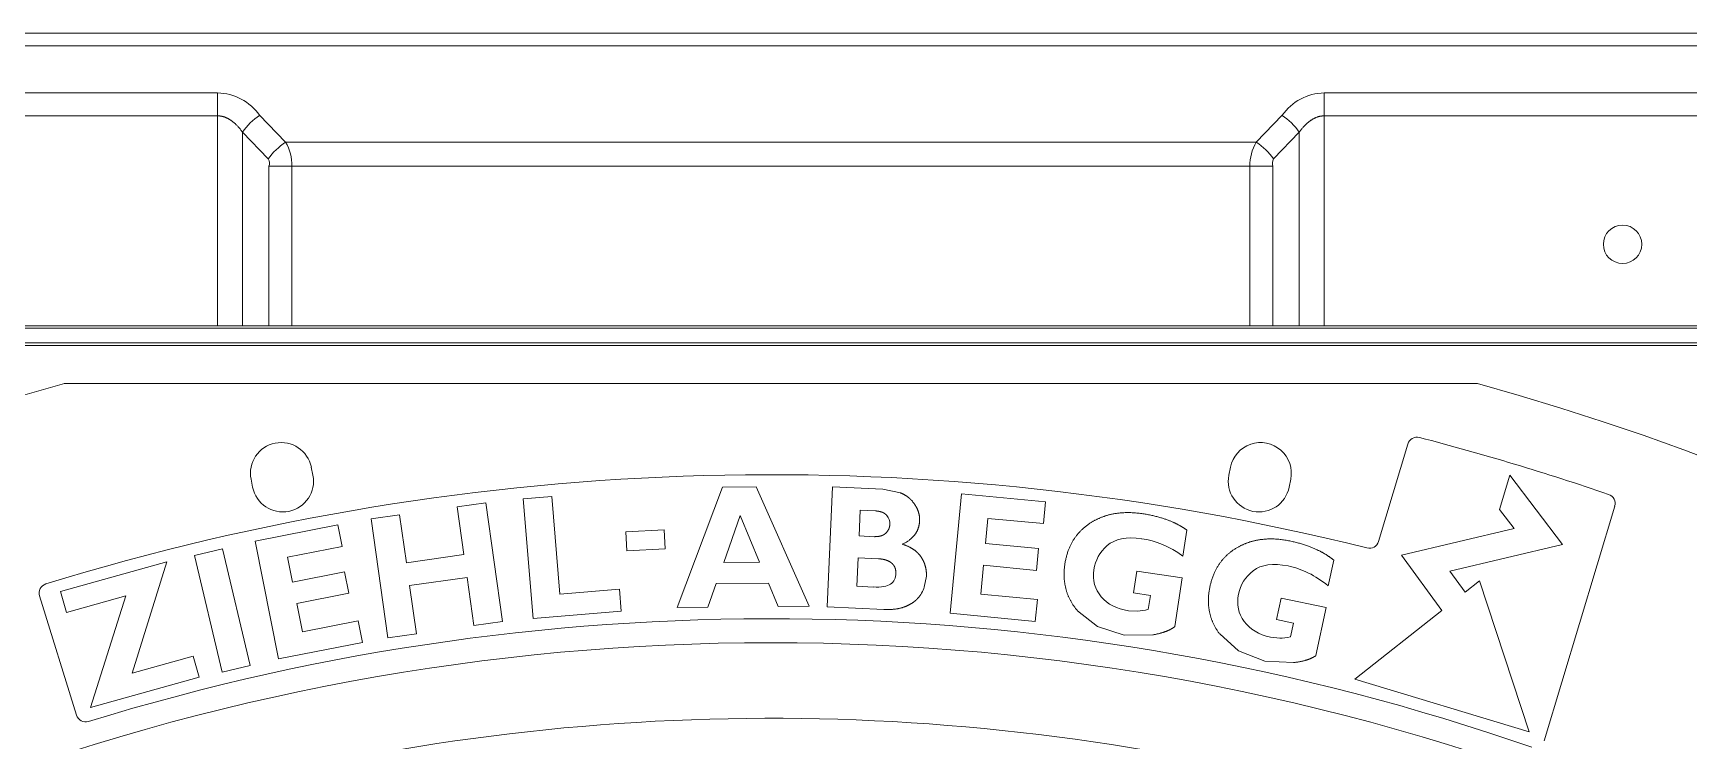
# Model space of a CAD drawing. Header units: millimetres. Extents: x 113490 to 142599, y -20467 to 115.
# Drawn here: x 122805.6 to 123150.5, y -9831.9 to -9684.5 of the extents above; entities that cross this region are included whole.
import ezdxf

# ---------------------------------------------------------------- set-up
doc = ezdxf.new("R2010")
doc.units = ezdxf.units.MM
doc.layers.add('DV3_0', color=7, linetype='Continuous')

msp = doc.modelspace()

# ---------------------------------------------------------------- linework, layer by layer
at = {"layer": 'DV3_0', "color": 7, "linetype": 'Continuous', "lineweight": 15}
for p, q in [((122487.24, -9684.49), (123516.86, -9684.49)), ((122492.58, -9745.99), (123425.9, -9745.99)), ((122719.68, -9745.49), (122844, -9745.49)), ((122849.16, -9745.49), (122844, -9745.49)), ((122849.16, -9745.49), (122854.69, -9745.49)), ((122859.46, -9745.49), (122854.69, -9745.49)), ((122859.46, -9745.49), (123059.02, -9745.49)), ((123063.79, -9745.49), (123059.02, -9745.49)), ((123063.79, -9745.49), (123069.31, -9745.49)), ((123074.48, -9745.49), (123069.31, -9745.49)), ((123198.8, -9745.49), (123074.48, -9745.49)), ((122492.58, -9748.99), (123425.9, -9748.99)), ((122812.06, -9757.49), (123106.41, -9757.49)), ((123091.91, -9770.1), (123085.8, -9790.39)), ((122850.96, -9777.44), (122851.29, -9779.1)), ((122863.84, -9776.61), (122863.51, -9774.94)), ((123054.96, -9774.94), (123054.63, -9776.61)), ((123067.19, -9779.1), (123067.52, -9777.44)), ((123113.18, -9776.62), (123111.04, -9783.72)), ((123124.16, -9791.06), (123113.18, -9776.62)), ((122913.58, -9781.03), (122907.61, -9781.53)), ((122915.28, -9801.39), (122913.58, -9781.03)), ((122949.18, -9779.07), (122939.73, -9804.19)), ((122956.2, -9778.99), (122949.18, -9779.07)), ((122967.23, -9803.86), (122956.2, -9778.99)), ((122972.07, -9779.05), (122970.94, -9804.02)), ((122982.53, -9779.52), (122972.07, -9779.05)), ((122986.21, -9780.26), (122982.53, -9779.52)), ((122998.93, -9780.46), (122996.55, -9805.35)), ((123016.43, -9782.13), (122998.93, -9780.46)), ((122899.83, -9782.32), (122893.89, -9783.16)), ((122893.89, -9783.16), (122895.3, -9793.13)), ((122903.33, -9807.07), (122899.83, -9782.32)), ((122907.61, -9781.53), (122909.69, -9806.44)), ((122977.61, -9789.26), (122977.85, -9783.9)), ((122977.85, -9783.9), (122981.03, -9784.04)), ((123015.99, -9786.69), (123016.43, -9782.13)), ((123111.04, -9783.72), (123114.06, -9787.68)), ((123120.29, -9831.95), (123135, -9783.07)), ((122869.06, -9786.95), (122851.81, -9790.35)), ((122869.94, -9791.45), (122869.06, -9786.95)), ((122881.9, -9784.85), (122875.96, -9785.69)), ((122875.96, -9785.69), (122879.46, -9810.45)), ((122883.31, -9794.83), (122881.9, -9784.85)), ((122936.99, -9787.97), (122929, -9788.39)), ((122937.2, -9791.96), (122936.99, -9787.97)), ((122949.41, -9794.8), (122952.85, -9785.01)), ((122952.85, -9785.01), (122956.87, -9794.71)), ((123003.96, -9790.83), (123004.46, -9785.59)), ((123004.46, -9785.59), (123015.99, -9786.69)), ((123045.08, -9793.43), (123045.88, -9788.03)), ((123114.06, -9787.68), (123090.56, -9793.22)), ((122851.81, -9790.35), (122856.65, -9814.88)), ((122858.58, -9793.69), (122869.94, -9791.45)), ((122929, -9788.39), (122929.21, -9792.38)), ((122980.79, -9789.4), (122977.61, -9789.26)), ((123014.97, -9791.88), (123003.96, -9790.83)), ((123100.63, -9796.6), (123124.16, -9791.06)), ((122833.41, -9794.62), (122811.3, -9800.79)), ((122826.2, -9817.85), (122833.41, -9794.62)), ((122845, -9791.94), (122839.17, -9793.32)), ((122839.17, -9793.32), (122844.91, -9817.65)), ((122850.74, -9816.27), (122845, -9791.94)), ((122859.6, -9798.85), (122858.58, -9793.69)), ((122895.3, -9793.13), (122883.31, -9794.83)), ((122929.21, -9792.38), (122937.2, -9791.96)), ((122956.87, -9794.71), (122949.41, -9794.8)), ((122977.13, -9799.74), (122977.4, -9793.82)), ((122977.4, -9793.82), (122981.67, -9794.01)), ((123014.54, -9796.42), (123014.97, -9791.88)), ((123075.34, -9799.63), (123076.48, -9794.29)), ((123090.56, -9793.22), (123099.03, -9804.77)), ((122870.45, -9796.71), (122859.6, -9798.85)), ((122871.33, -9801.19), (122870.45, -9796.71)), ((122883.98, -9799.6), (122895.97, -9797.9)), ((122895.97, -9797.9), (122897.39, -9807.91)), ((122991.2, -9799.9), (122991.63, -9797.61)), ((123002.95, -9801.37), (123003.53, -9795.37)), ((123003.53, -9795.37), (123014.54, -9796.42)), ((123035.45, -9796.59), (123034.77, -9801.12)), ((123044.9, -9798), (123035.45, -9796.59)), ((123043.39, -9808.12), (123044.9, -9798)), ((123103.84, -9800.98), (123100.63, -9796.6)), ((122806.9, -9801.75), (122814.61, -9826.58)), ((122811.3, -9800.79), (122812.53, -9805.2)), ((122812.53, -9805.2), (122824.85, -9801.76)), ((122824.85, -9801.76), (122817.54, -9825)), ((122860.48, -9803.33), (122871.33, -9801.19)), ((122885.39, -9809.61), (122883.98, -9799.6)), ((122927.69, -9800.36), (122915.28, -9801.39)), ((122928.07, -9804.9), (122927.69, -9800.36)), ((122946.12, -9804.11), (122947.87, -9799.19)), ((122947.87, -9799.19), (122958.71, -9799.06)), ((122958.71, -9799.06), (122960.74, -9803.94)), ((122980.59, -9799.89), (122977.13, -9799.74)), ((123014.75, -9802.5), (123002.95, -9801.37)), ((123034.77, -9801.12), (123038.3, -9801.64)), ((123038.3, -9801.64), (123037.86, -9804.54)), ((123106.82, -9798.63), (123103.84, -9800.98)), ((123117.17, -9830.03), (123106.82, -9798.63)), ((122861.65, -9809.24), (122860.48, -9803.33)), ((122909.69, -9806.44), (122928.07, -9804.9)), ((122939.73, -9804.19), (122946.12, -9804.11)), ((122960.74, -9803.94), (122967.23, -9803.86)), ((122970.94, -9804.02), (122982.74, -9804.56)), ((123014.31, -9807.04), (123014.75, -9802.5)), ((123023.12, -9804.84), (123027.27, -9808.11)), ((123035.69, -9804.93), (123033.75, -9804.84)), ((123065.54, -9802.19), (123064.59, -9806.67)), ((123074.89, -9804.18), (123065.54, -9802.19)), ((123072.76, -9814.19), (123074.89, -9804.18)), ((123099.03, -9804.77), (123080.85, -9819.1)), ((122873.27, -9806.95), (122861.65, -9809.24)), ((122874.16, -9811.43), (122873.27, -9806.95)), ((122897.39, -9807.91), (122903.33, -9807.07)), ((122996.55, -9805.35), (123014.31, -9807.04)), ((123027.27, -9808.11), (123032.85, -9809.89)), ((123064.59, -9806.67), (123068.07, -9807.42)), ((123068.07, -9807.42), (123067.46, -9810.29)), ((122856.65, -9814.88), (122874.16, -9811.43)), ((122879.46, -9810.45), (122885.39, -9809.61)), ((123032.85, -9809.89), (123038.81, -9809.85)), ((123052.72, -9809.67), (123056.66, -9813.2)), ((123065.27, -9810.54), (123063.33, -9810.32)), ((122838.91, -9814.3), (122826.2, -9817.85)), ((122840.13, -9818.7), (122838.91, -9814.3)), ((123056.66, -9813.2), (123062.13, -9815.32)), ((123062.13, -9815.32), (123068.08, -9815.64)), ((122817.54, -9825), (122840.13, -9818.7)), ((122844.91, -9817.65), (122850.74, -9816.27)), ((123080.85, -9819.1), (123117.17, -9830.03))]:
    msp.add_line(p, q, dxfattribs=at)
at = {"layer": 'DV3_0', "color": 7, "linetype": 'Continuous', "lineweight": 20}
for p, q in [((122487.24, -9687.14), (123516.86, -9687.14)), ((122844, -9696.95), (122719.68, -9696.95)), ((122844, -9701.73), (122844, -9696.95)), ((123198.8, -9696.95), (123074.48, -9696.95)), ((123074.48, -9701.73), (123074.48, -9696.95)), ((122844, -9701.73), (122719.68, -9701.73)), ((122844, -9701.73), (122844, -9745.49)), ((122858.13, -9707.21), (122852.74, -9701.62)), ((123065.73, -9701.62), (123060.35, -9707.21)), ((123074.48, -9745.49), (123074.48, -9701.73)), ((123198.8, -9701.73), (123074.48, -9701.73)), ((122849.16, -9705.11), (122849.16, -9745.49)), ((122854.55, -9710.7), (122849.16, -9705.11)), ((123069.31, -9705.11), (123063.93, -9710.7)), ((123069.31, -9745.49), (123069.31, -9705.11)), ((123060.35, -9707.21), (122858.13, -9707.21)), ((122854.69, -9745.49), (122854.69, -9712.24)), ((122854.69, -9712.24), (122859.46, -9712.24)), ((123059.02, -9712.24), (122859.46, -9712.24)), ((122859.46, -9745.49), (122859.46, -9712.24)), ((123063.79, -9712.24), (123059.02, -9712.24)), ((123059.02, -9712.24), (123059.02, -9745.49)), ((123063.79, -9712.24), (123063.79, -9745.49)), ((122481.84, -9749.59), (123436.64, -9749.59))]:
    msp.add_line(p, q, dxfattribs=at)
at = {"layer": 'DV3_0', "color": 7, "linetype": 'Continuous', "lineweight": 15}
msp.add_circle((123136.64, -9728.49), 4, dxfattribs=at)
at = {"layer": 'DV3_0', "color": 7, "linetype": 'Continuous', "lineweight": 20}
for centre, radius, start, end in [((122843.75, -9707.93), 10.99, 35.0742, 88.685), ((123074.73, -9707.93), 10.99, 91.315, 144.9259), ((122850.13, -9712.01), 9.33, 358.5724, 30.9701), ((123068.35, -9712.01), 9.33, 149.0305, 181.427), ((122852.9, -9711.63), 1.89, 340.9987, 29.2464), ((123065.58, -9711.63), 1.89, 150.7542, 199.0007), ((122959.24, -10288.99), 461.75, 77.3584, 107.6844)]:
    msp.add_arc(centre, radius, start, end, dxfattribs=at)
at = {"layer": 'DV3_0', "color": 7, "linetype": 'Continuous', "lineweight": 15}
for centre, radius, start, end in [((122959.24, -10288.99), 551.5, 105.4775, 164.5225), ((122959.24, -10288.99), 551.5, 15.4775, 74.5225), ((122857.24, -9776.19), 6.4, 11.25, 191.25), ((123061.24, -9776.19), 6.4, 348.75, 168.75), ((123093.82, -9770.68), 2, 75.4439, 163.25), ((122959.24, -10288.99), 537.5, 71.0561, 75.4439), ((122959.24, -10288.99), 512.5, 75.9794, 107.1378), ((122857.57, -9777.85), 6.4, 191.25, 11.25), ((123060.91, -9777.85), 6.4, 168.75, 348.75), ((123133.08, -9782.49), 2, 343.25, 71.0561), ((123083.89, -9789.82), 2, 255.9794, 343.25), ((122808.81, -9801.16), 2, 107.1378, 197.25), ((122959.24, -10288.99), 482.5, 70.825, 107.1317), ((122959.24, -10288.99), 477.5, 46.9802, 133.0198), ((122816.52, -9825.99), 2, 197.25, 287.1317)]:
    msp.add_arc(centre, radius, start, end, dxfattribs=at)
for centre, major_axis, ratio, start_param, end_param in [((122852.74, -9705.11), (-4.49, -4.33), 0.436952, 4.313983, 5.138233), ((123065.73, -9705.11), (4.49, -4.33), 0.436952, 1.144952, 1.969202), ((122858.13, -9710.7), (-4.49, -4.33), 0.436952, 4.313983, 5.138233), ((123060.35, -9710.7), (4.49, -4.33), 0.436952, 1.144952, 1.969202), ((122977.38, -9787.73), (-6.56, -1.66), 0.614349, 2.958164, 3.43458), ((123299.1, -9908.28), (272.04, -113.98), 0.160656, 3.064277, 3.184555), ((123255.25, -10052.27), (225.91, -261.05), 0.127024, 2.997196, 3.143033), ((123019.65, -10262.15), (15.09, 472.48), 0.183952, 6.16269, 6.26334), ((123269.03, -10070.64), (209.27, -274.17), 0.127082, 2.997129, 3.143033), ((122932.41, -9753.31), (-52.22, 45.56), 0.179638, 3.093177, 3.288878), ((123321.59, -9929.74), (264.29, -130.34), 0.160729, 3.064235, 3.184569), ((123021.19, -10265.91), (44.07, 470.66), 0.183952, 6.16269, 6.26334), ((122937.33, -9772.6), (-47.43, 26.04), 0.172874, -3.479683, -3.23109), ((122979.01, -9796.87), (-12.35, 2.41), 0.677865, 2.750654, 3.065029), ((123166.57, -9664.56), (138.09, 137.84), 0.194961, 3.124381, 3.285213), ((123050.62, -9794.12), (-16.61, -10.3), 0.198416, 0.346171, 0.581461), ((123204.52, -9678.46), (146.3, 129.11), 0.194957, 3.124381, 3.285209), ((123080.73, -9800.74), (-17.11, -9.2), 0.198856, 0.347295, 0.583383)]:
    msp.add_ellipse(centre, major_axis=major_axis, ratio=ratio, start_param=start_param, end_param=end_param, dxfattribs=at)
at = {"layer": 'DV3_0', "color": 7, "linetype": 'Continuous', "lineweight": 20}
for points, knots in [([(122849.16, -9705.11), (122849.1, -9705.01), (122848.96, -9704.83), (122848.76, -9704.57), (122848.57, -9704.33), (122848.37, -9704.1), (122848.18, -9703.89), (122847.99, -9703.7), (122847.8, -9703.51), (122847.62, -9703.34), (122847.44, -9703.18), (122847.26, -9703.03), (122847.09, -9702.89), (122846.92, -9702.77), (122846.75, -9702.65), (122846.58, -9702.54), (122846.42, -9702.44), (122846.26, -9702.35), (122846.1, -9702.26), (122845.94, -9702.18), (122845.78, -9702.11), (122845.63, -9702.05), (122845.48, -9701.99), (122845.32, -9701.94), (122845.17, -9701.89), (122845.02, -9701.85), (122844.88, -9701.82), (122844.73, -9701.79), (122844.58, -9701.77), (122844.44, -9701.75), (122844.29, -9701.74), (122844.15, -9701.73), (122844.05, -9701.73), (122844, -9701.73)], [0, 0, 0, 0, 0.049764, 0.097517, 0.143364, 0.187409, 0.229756, 0.270506, 0.309759, 0.347611, 0.384155, 0.419479, 0.453668, 0.486804, 0.518962, 0.550217, 0.580639, 0.610293, 0.639243, 0.667548, 0.695267, 0.722453, 0.749159, 0.775436, 0.80133, 0.82689, 0.85216, 0.877183, 0.902004, 0.92666, 0.951207, 0.975655, 1, 1, 1, 1]), ([(123074.48, -9701.73), (123074.43, -9701.73), (123074.33, -9701.73), (123074.19, -9701.74), (123074.04, -9701.75), (123073.89, -9701.77), (123073.75, -9701.79), (123073.6, -9701.82), (123073.45, -9701.85), (123073.3, -9701.89), (123073.15, -9701.94), (123073, -9701.99), (123072.85, -9702.05), (123072.7, -9702.11), (123072.54, -9702.18), (123072.38, -9702.26), (123072.22, -9702.35), (123072.06, -9702.44), (123071.9, -9702.54), (123071.73, -9702.65), (123071.56, -9702.77), (123071.39, -9702.89), (123071.22, -9703.03), (123071.04, -9703.18), (123070.86, -9703.34), (123070.68, -9703.51), (123070.49, -9703.7), (123070.3, -9703.89), (123070.11, -9704.1), (123069.91, -9704.33), (123069.71, -9704.57), (123069.51, -9704.83), (123069.38, -9705.01), (123069.31, -9705.11)], [0, 0, 0, 0, 0.024412, 0.048868, 0.073402, 0.098058, 0.122875, 0.147897, 0.173164, 0.198721, 0.224613, 0.250887, 0.277591, 0.304775, 0.332491, 0.360794, 0.389741, 0.419393, 0.449811, 0.481063, 0.513218, 0.54635, 0.580536, 0.615856, 0.652395, 0.690243, 0.729491, 0.770236, 0.812578, 0.856615, 0.902458, 0.950192, 1, 1, 1, 1])]:
    msp.add_open_spline(points, degree=3, knots=knots, dxfattribs=at)
at = {"layer": 'DV3_0', "color": 7, "linetype": 'Continuous', "lineweight": 15}
for points, knots in [([(122988.57, -9781.87), (122988.17, -9781.41), (122987.63, -9781.03), (122987.01, -9780.59), (122986.21, -9780.26)], [0, 0, 0, 0.5, 0.5, 1, 1, 1]), ([(122981.03, -9784.04), (122981.43, -9784.06), (122981.77, -9784.13), (122982.12, -9784.2), (122982.42, -9784.31), (122982.72, -9784.43), (122982.96, -9784.6), (122983.19, -9784.76), (122983.37, -9784.97)], [0, 0, 0, 0.25, 0.25, 0.5, 0.5, 0.75, 0.75, 1, 1, 1]), ([(122990.21, -9786.16), (122990.28, -9785.1), (122989.91, -9784.09), (122989.51, -9782.95), (122988.57, -9781.87)], [0, 0, 0, 0.5, 0.5, 1, 1, 1]), ([(123036.74, -9784.63), (123033.31, -9784.11), (123030.44, -9784.68), (123027.91, -9785.19), (123025.83, -9786.53)], [0, 0, 0, 0.5, 0.5, 1, 1, 1]), ([(122984.02, -9786.83), (122984, -9787.34), (122983.8, -9787.8), (122983.59, -9788.24), (122983.22, -9788.63)], [0, 0, 0, 0.5, 0.5, 1, 1, 1]), ([(122986.59, -9790.97), (122988.37, -9790.18), (122989.28, -9788.91), (122990.12, -9787.73), (122990.21, -9786.16)], [0, 0, 0, 0.5, 0.5, 1, 1, 1]), ([(123025.83, -9786.53), (123023.62, -9787.96), (123022.29, -9790.05), (123020.9, -9792.24), (123020.47, -9795.17)], [0, 0, 0, 0.5, 0.5, 1, 1, 1]), ([(123045.88, -9788.03), (123044.27, -9786.86), (123042.21, -9786.05), (123039.78, -9785.09), (123036.74, -9784.63)], [0, 0, 0, 0.5, 0.5, 1, 1, 1]), ([(122983.22, -9788.63), (122982.83, -9789.03), (122982.22, -9789.22), (122981.62, -9789.41), (122980.79, -9789.4)], [0, 0, 0, 0.5, 0.5, 1, 1, 1]), ([(122990.48, -9793.57), (122989.92, -9792.76), (122989.06, -9792.14), (122988.04, -9791.42), (122986.59, -9790.97)], [0, 0, 0, 0.5, 0.5, 1, 1, 1]), ([(123067.56, -9790.34), (123064.17, -9789.61), (123061.27, -9790.01), (123058.72, -9790.35), (123056.56, -9791.57)], [0, 0, 0, 0.5, 0.5, 1, 1, 1]), ([(123076.48, -9794.29), (123074.94, -9793.03), (123072.93, -9792.09), (123070.56, -9790.98), (123067.56, -9790.34)], [0, 0, 0, 0.5, 0.5, 1, 1, 1]), ([(122981.67, -9794.01), (122982.51, -9794.05), (122983.17, -9794.26), (122983.83, -9794.47), (122984.33, -9794.85)], [0, 0, 0, 0.5, 0.5, 1, 1, 1]), ([(122984.33, -9794.85), (122984.57, -9795.04), (122984.75, -9795.27), (122984.93, -9795.5), (122985.05, -9795.77), (122985.28, -9796.31), (122985.26, -9797)], [0, 0, 0, 0.25, 0.25, 0.5, 0.5, 1, 1, 1]), ([(122991.63, -9797.61), (122991.68, -9796.51), (122991.39, -9795.5), (122991.1, -9794.48), (122990.48, -9793.57)], [0, 0, 0, 0.5, 0.5, 1, 1, 1]), ([(123056.56, -9791.57), (123054.26, -9792.85), (123052.81, -9794.86), (123051.28, -9796.96), (123050.68, -9799.86)], [0, 0, 0, 0.5, 0.5, 1, 1, 1]), ([(123020.47, -9795.17), (123020.05, -9798.05), (123020.75, -9800.51), (123021.42, -9802.87), (123023.12, -9804.84)], [0, 0, 0, 0.5, 0.5, 1, 1, 1]), ([(123050.68, -9799.86), (123050.08, -9802.71), (123050.63, -9805.21), (123051.15, -9807.61), (123052.72, -9809.67)], [0, 0, 0, 0.5, 0.5, 1, 1, 1]), ([(122987.11, -9804.01), (122988.06, -9803.63), (122988.77, -9803.16), (122989.37, -9802.76), (122989.81, -9802.28)], [0, 0, 0, 0.5, 0.5, 1, 1, 1]), ([(123038.81, -9809.85), (123040.43, -9809.58), (123041.66, -9809.09), (123042.67, -9808.68), (123043.39, -9808.12)], [0, 0, 0, 0.5, 0.5, 1, 1, 1]), ([(123068.08, -9815.64), (123069.71, -9815.47), (123070.97, -9815.05), (123072, -9814.71), (123072.76, -9814.19)], [0, 0, 0, 0.5, 0.5, 1, 1, 1])]:
    msp.add_open_spline(points, degree=2, knots=knots, dxfattribs=at)
for points, degree in [([(123028.04, -9801.92), (123026.73, -9800.35), (123026.23, -9798.48), (123026.53, -9796.29)], 3), ([(123057.81, -9807.06), (123056.6, -9805.42), (123056.22, -9803.52), (123056.65, -9801.35)], 3), ([(122982.74, -9804.56), (122985.39, -9804.68), (122987.11, -9804.01)], 2)]:
    msp.add_open_spline(points, degree=degree, dxfattribs=at)

doc.saveas('drawing.dxf')
